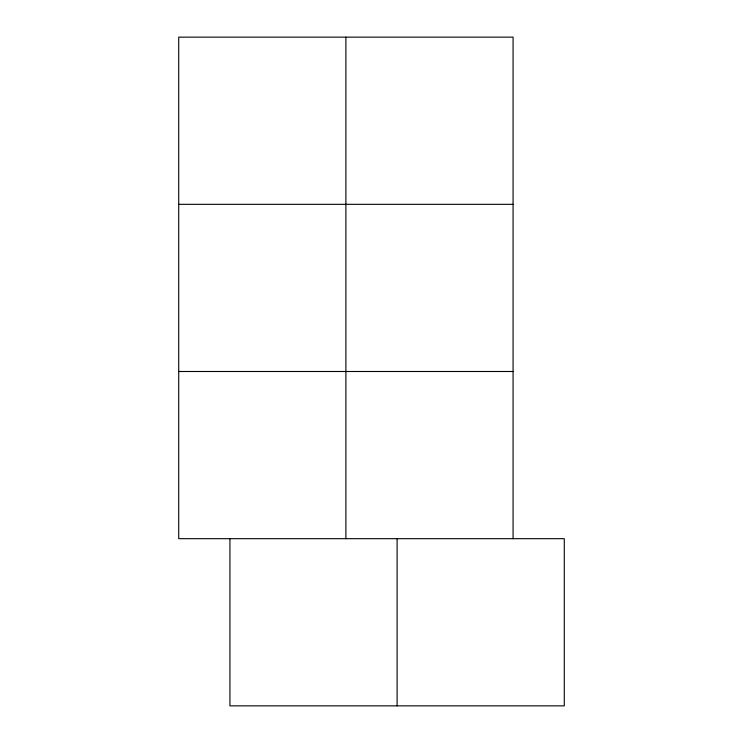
<?xml version="1.0" encoding="UTF-8"?>
<svg xmlns="http://www.w3.org/2000/svg" width="743" height="743" viewBox="0 0 743 743"><rect width="100%" height="100%" fill="white"/><g stroke="black" fill="none" stroke-linecap="round" stroke-linejoin="round"><path stroke-width="1.11" d="M178.719 204.325L513.069 204.325M178.719 371.5L513.069 371.5M513.069 538.675L513.069 37.15L178.719 37.15L178.719 538.675L564.281 538.675L564.281 705.85L229.931 705.85L229.931 538.675M397.106 538.675L397.106 705.85M345.894 37.15L345.894 538.675"/></g></svg>
